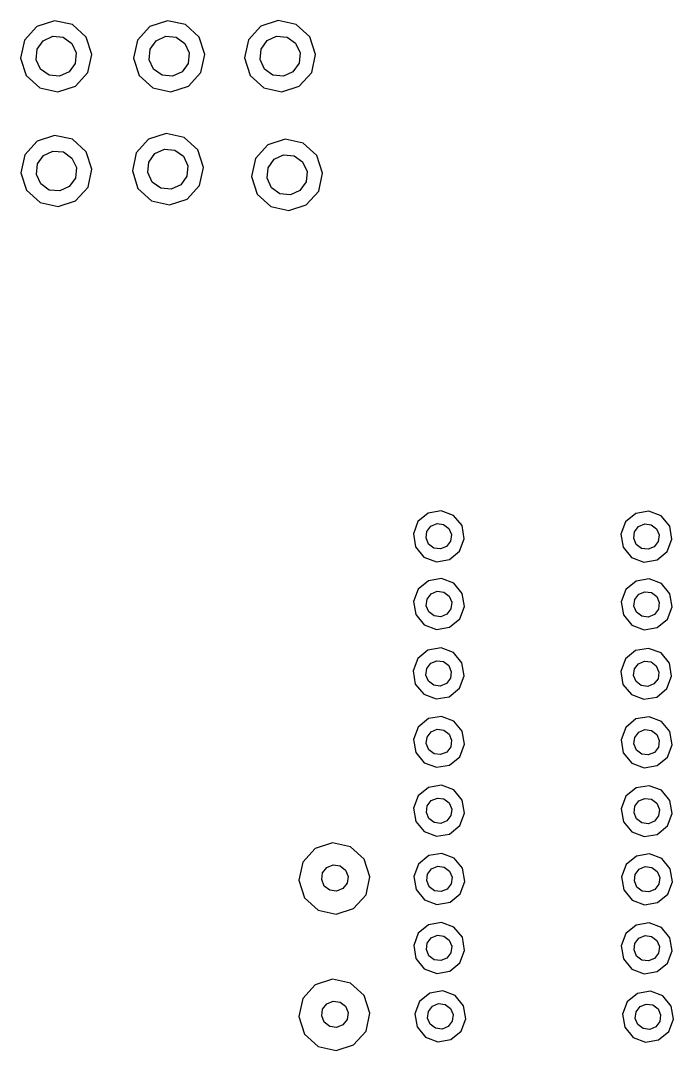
# Model space of a CAD drawing. Extents: x 7 to 220, y 5 to 125.
# Drawn here: x 192.23 to 216.37, y 76.99 to 115.06 of the extents above; entities that cross this region are included whole.
import ezdxf

# ---------------------------------------------------------------- set-up
doc = ezdxf.new("R2010")
doc.units = 0
doc.layers.add('ViasTop', color=7, linetype='CONTINUOUS')

msp = doc.modelspace()

# ---------------------------------------------------------------- linework, layer by layer
at = {"layer": 'ViasTop', "color": 1}
for p, q in [((193.48395, 115.057358), (192.83493, 114.849337)), ((194.15003, 114.913), (193.48395, 115.057358)), ((197.66285, 115.057358), (197.01383, 114.849337)), ((198.32893, 114.913), (197.66285, 115.057358)), ((201.76335, 115.062658), (201.11433, 114.854637)), ((202.42943, 114.9183), (201.76335, 115.062658)), ((192.83493, 114.849337), (192.37688, 114.344677)), ((194.65469, 114.454944), (194.15003, 114.913)), ((197.01383, 114.849337), (196.55578, 114.344677)), ((198.83359, 114.454944), (198.32893, 114.913)), ((201.11433, 114.854637), (200.65628, 114.349977)), ((202.93409, 114.460244), (202.42943, 114.9183)), ((192.37688, 114.344677), (192.23252, 113.678601)), ((192.84496, 114.003613), (193.06977, 114.319904)), ((193.06977, 114.319904), (193.42261, 114.481416)), ((193.42261, 114.481416), (193.80893, 114.444866)), ((193.80893, 114.444866), (194.12522, 114.220057)), ((194.12522, 114.220057), (194.28673, 113.867222)), ((194.86271, 113.805926), (194.65469, 114.454944)), ((196.55578, 114.344677), (196.41142, 113.678601)), ((197.02386, 114.003613), (197.24867, 114.319904)), ((197.24867, 114.319904), (197.60151, 114.481416)), ((197.60151, 114.481416), (197.98783, 114.444866)), ((197.98783, 114.444866), (198.30412, 114.220057)), ((198.30412, 114.220057), (198.46563, 113.867222)), ((199.04161, 113.805926), (198.83359, 114.454944)), ((200.65628, 114.349977), (200.51192, 113.683901)), ((201.12436, 114.008913), (201.34917, 114.325204)), ((201.34917, 114.325204), (201.70201, 114.486716)), ((201.70201, 114.486716), (202.08833, 114.450166)), ((202.08833, 114.450166), (202.40462, 114.225357)), ((202.40462, 114.225357), (202.56613, 113.872522)), ((203.14211, 113.811226), (202.93409, 114.460244)), ((192.80846, 113.617292), (192.84496, 114.003613)), ((194.28673, 113.867222), (194.25023, 113.480901)), ((196.98736, 113.617292), (197.02386, 114.003613)), ((198.46563, 113.867222), (198.42913, 113.480901)), ((201.08786, 113.622592), (201.12436, 114.008913)), ((202.56613, 113.872522), (202.52963, 113.486201)), ((192.23252, 113.678601), (192.44054, 113.029583)), ((192.96997, 113.264457), (192.80846, 113.617292)), ((194.25023, 113.480901), (194.02542, 113.164619)), ((194.71835, 113.13985), (194.86271, 113.805926)), ((196.41142, 113.678601), (196.61944, 113.029583)), ((197.14887, 113.264457), (196.98736, 113.617292)), ((198.42913, 113.480901), (198.20432, 113.164619)), ((198.89725, 113.13985), (199.04161, 113.805926)), ((200.51192, 113.683901), (200.71994, 113.034883)), ((201.24937, 113.269757), (201.08786, 113.622592)), ((202.52963, 113.486201), (202.30482, 113.169919)), ((202.99775, 113.14515), (203.14211, 113.811226)), ((193.28626, 113.039648), (192.96997, 113.264457)), ((194.02542, 113.164619), (193.67258, 113.003108)), ((194.26029, 112.63519), (194.71835, 113.13985)), ((197.46516, 113.039648), (197.14887, 113.264457)), ((198.20432, 113.164619), (197.85148, 113.003108)), ((198.43919, 112.63519), (198.89725, 113.13985)), ((201.56566, 113.044948), (201.24937, 113.269757)), ((202.30482, 113.169919), (201.95198, 113.008408)), ((202.53969, 112.64049), (202.99775, 113.14515)), ((192.44054, 113.029583), (192.9452, 112.571528)), ((193.67258, 113.003108), (193.28626, 113.039648)), ((196.61944, 113.029583), (197.1241, 112.571528)), ((197.85148, 113.003108), (197.46516, 113.039648)), ((200.71994, 113.034883), (201.2246, 112.576828)), ((201.95198, 113.008408), (201.56566, 113.044948)), ((192.9452, 112.571528), (193.61128, 112.42717)), ((193.61128, 112.42717), (194.26029, 112.63519)), ((197.1241, 112.571528), (197.79018, 112.42717)), ((197.79018, 112.42717), (198.43919, 112.63519)), ((201.2246, 112.576828), (201.89068, 112.43247)), ((201.89068, 112.43247), (202.53969, 112.64049)), ((193.49215, 110.817358), (192.84313, 110.609337)), ((194.15823, 110.673), (193.49215, 110.817358)), ((197.61695, 110.883858), (196.96793, 110.675837)), ((198.28303, 110.7395), (197.61695, 110.883858)), ((192.84313, 110.609337), (192.38508, 110.104677)), ((194.66289, 110.214944), (194.15823, 110.673)), ((196.96793, 110.675837), (196.50988, 110.171177)), ((198.78769, 110.281444), (198.28303, 110.7395)), ((201.37313, 110.464937), (200.91508, 109.960277)), ((202.02215, 110.672958), (201.37313, 110.464937)), ((202.68823, 110.5286), (202.02215, 110.672958)), ((203.19289, 110.070544), (202.68823, 110.5286)), ((192.38508, 110.104677), (192.24072, 109.438601)), ((192.85316, 109.763613), (193.07797, 110.079904)), ((193.07797, 110.079904), (193.43081, 110.241416)), ((193.43081, 110.241416), (193.81713, 110.204866)), ((193.81713, 110.204866), (194.13342, 109.980057)), ((194.87091, 109.565926), (194.66289, 110.214944)), ((196.50988, 110.171177), (196.36552, 109.505101)), ((196.97796, 109.830113), (197.20277, 110.146404)), ((197.20277, 110.146404), (197.55561, 110.307916)), ((197.55561, 110.307916), (197.94193, 110.271366)), ((197.94193, 110.271366), (198.25822, 110.046557)), ((198.25822, 110.046557), (198.41973, 109.693722)), ((198.99571, 109.632426), (198.78769, 110.281444)), ((201.60797, 109.935504), (201.96081, 110.097016)), ((201.96081, 110.097016), (202.34713, 110.060466)), ((202.34713, 110.060466), (202.66342, 109.835657)), ((203.40091, 109.421526), (203.19289, 110.070544)), ((192.81666, 109.377292), (192.85316, 109.763613)), ((194.13342, 109.980057), (194.29493, 109.627222)), ((196.94146, 109.443792), (196.97796, 109.830113)), ((198.41973, 109.693722), (198.38323, 109.307401)), ((200.91508, 109.960277), (200.77072, 109.294201)), ((201.38316, 109.619213), (201.60797, 109.935504)), ((202.66342, 109.835657), (202.82493, 109.482822)), ((192.24072, 109.438601), (192.44874, 108.789583)), ((192.97817, 109.024457), (192.81666, 109.377292)), ((194.29493, 109.627222), (194.25843, 109.240901)), ((194.72655, 108.89985), (194.87091, 109.565926)), ((196.36552, 109.505101), (196.57354, 108.856083)), ((197.10297, 109.090957), (196.94146, 109.443792)), ((198.38323, 109.307401), (198.15842, 108.991119)), ((198.85135, 108.96635), (198.99571, 109.632426)), ((200.77072, 109.294201), (200.97874, 108.645183)), ((201.34666, 109.232892), (201.38316, 109.619213)), ((202.82493, 109.482822), (202.78843, 109.096501)), ((203.25655, 108.75545), (203.40091, 109.421526)), ((193.29446, 108.799648), (192.97817, 109.024457)), ((194.03362, 108.924619), (193.68078, 108.763108)), ((194.25843, 109.240901), (194.03362, 108.924619)), ((194.26849, 108.39519), (194.72655, 108.89985)), ((197.41926, 108.866148), (197.10297, 109.090957)), ((198.15842, 108.991119), (197.80558, 108.829608)), ((198.39329, 108.46169), (198.85135, 108.96635)), ((201.50817, 108.880057), (201.34666, 109.232892)), ((202.78843, 109.096501), (202.56362, 108.780219)), ((192.44874, 108.789583), (192.9534, 108.331528)), ((193.68078, 108.763108), (193.29446, 108.799648)), ((196.57354, 108.856083), (197.0782, 108.398028)), ((197.80558, 108.829608), (197.41926, 108.866148)), ((200.97874, 108.645183), (201.4834, 108.187128)), ((201.82446, 108.655248), (201.50817, 108.880057)), ((202.21078, 108.618708), (201.82446, 108.655248)), ((202.56362, 108.780219), (202.21078, 108.618708)), ((202.79849, 108.25079), (203.25655, 108.75545)), ((192.9534, 108.331528), (193.61948, 108.18717)), ((193.61948, 108.18717), (194.26849, 108.39519)), ((197.0782, 108.398028), (197.74428, 108.25367)), ((197.74428, 108.25367), (198.39329, 108.46169)), ((201.4834, 108.187128), (202.14948, 108.04277)), ((202.14948, 108.04277), (202.79849, 108.25079)), ((207.305982, 96.857929), (206.928578, 96.546685)), ((207.788445, 96.938769), (207.305982, 96.857929)), ((208.246692, 96.76755), (207.788445, 96.938769)), ((208.557936, 96.390146), (208.246692, 96.76755)), ((214.984982, 96.844529), (214.607578, 96.533285)), ((215.467445, 96.925369), (214.984982, 96.844529)), ((215.925692, 96.75415), (215.467445, 96.925369)), ((216.236936, 96.376746), (215.925692, 96.75415)), ((206.928578, 96.546685), (206.757358, 96.088438)), ((207.260736, 96.178003), (207.409299, 96.372558)), ((207.409299, 96.372558), (207.635236, 96.466768)), ((207.635236, 96.466768), (207.878007, 96.435388)), ((207.878007, 96.435388), (208.072562, 96.286825)), ((208.638776, 95.907682), (208.557936, 96.390146)), ((214.607578, 96.533285), (214.436358, 96.075038)), ((214.939736, 96.164603), (215.088299, 96.359158)), ((215.088299, 96.359158), (215.314236, 96.453368)), ((215.314236, 96.453368), (215.557007, 96.421988)), ((215.557007, 96.421988), (215.751562, 96.273425)), ((216.317776, 95.894282), (216.236936, 96.376746)), ((206.757358, 96.088438), (206.838198, 95.605975)), ((207.229356, 95.935231), (207.260736, 96.178003)), ((208.072562, 96.286825), (208.166772, 96.060888)), ((208.166772, 96.060888), (208.135392, 95.818116)), ((214.436358, 96.075038), (214.517198, 95.592575)), ((214.908356, 95.921831), (214.939736, 96.164603)), ((215.751562, 96.273425), (215.845772, 96.047488)), ((215.845772, 96.047488), (215.814392, 95.804716)), ((206.838198, 95.605975), (207.149442, 95.228571)), ((207.323566, 95.709295), (207.229356, 95.935231)), ((207.518121, 95.560731), (207.323566, 95.709295)), ((207.986829, 95.623561), (207.760892, 95.529351)), ((208.135392, 95.818116), (207.986829, 95.623561)), ((208.467557, 95.449435), (208.638776, 95.907682)), ((214.517198, 95.592575), (214.828442, 95.215171)), ((215.002566, 95.695895), (214.908356, 95.921831)), ((215.197121, 95.547331), (215.002566, 95.695895)), ((215.665829, 95.610161), (215.439892, 95.515951)), ((215.814392, 95.804716), (215.665829, 95.610161)), ((216.146557, 95.436035), (216.317776, 95.894282)), ((207.149442, 95.228571), (207.607689, 95.057351)), ((207.760892, 95.529351), (207.518121, 95.560731)), ((208.090153, 95.138191), (208.467557, 95.449435)), ((214.828442, 95.215171), (215.286689, 95.043951)), ((215.439892, 95.515951), (215.197121, 95.547331)), ((215.769153, 95.124791), (216.146557, 95.436035)), ((207.607689, 95.057351), (208.090153, 95.138191)), ((215.286689, 95.043951), (215.769153, 95.124791)), ((207.796445, 94.434869), (207.313982, 94.354029)), ((208.254692, 94.26365), (207.796445, 94.434869)), ((215.474445, 94.421469), (214.991982, 94.340629)), ((215.932692, 94.25025), (215.474445, 94.421469)), ((206.936578, 94.042785), (206.765358, 93.584538)), ((207.313982, 94.354029), (206.936578, 94.042785)), ((208.565936, 93.886246), (208.254692, 94.26365)), ((214.991982, 94.340629), (214.614578, 94.029385)), ((216.243936, 93.872846), (215.932692, 94.25025)), ((207.237356, 93.431331), (207.268736, 93.674103)), ((207.268736, 93.674103), (207.417299, 93.868658)), ((207.417299, 93.868658), (207.643236, 93.962868)), ((207.643236, 93.962868), (207.886007, 93.931488)), ((207.886007, 93.931488), (208.080562, 93.782925)), ((208.080562, 93.782925), (208.174772, 93.556988)), ((208.646776, 93.403782), (208.565936, 93.886246)), ((214.614578, 94.029385), (214.443358, 93.571138)), ((214.915356, 93.417931), (214.946736, 93.660703)), ((214.946736, 93.660703), (215.095299, 93.855258)), ((215.095299, 93.855258), (215.321236, 93.949468)), ((215.321236, 93.949468), (215.564007, 93.918088)), ((215.564007, 93.918088), (215.758562, 93.769525)), ((215.758562, 93.769525), (215.852772, 93.543588)), ((216.324776, 93.390382), (216.243936, 93.872846)), ((206.765358, 93.584538), (206.846198, 93.102075)), ((207.331566, 93.205395), (207.237356, 93.431331)), ((208.143392, 93.314216), (207.994829, 93.119661)), ((208.174772, 93.556988), (208.143392, 93.314216)), ((208.475557, 92.945535), (208.646776, 93.403782)), ((214.443358, 93.571138), (214.524198, 93.088675)), ((215.009566, 93.191995), (214.915356, 93.417931)), ((215.821392, 93.300816), (215.672829, 93.106261)), ((215.852772, 93.543588), (215.821392, 93.300816)), ((216.153557, 92.932135), (216.324776, 93.390382)), ((206.846198, 93.102075), (207.157442, 92.724671)), ((207.526121, 93.056831), (207.331566, 93.205395)), ((207.768892, 93.025451), (207.526121, 93.056831)), ((207.994829, 93.119661), (207.768892, 93.025451)), ((208.098153, 92.634291), (208.475557, 92.945535)), ((214.524198, 93.088675), (214.835442, 92.711271)), ((215.204121, 93.043431), (215.009566, 93.191995)), ((215.446892, 93.012051), (215.204121, 93.043431)), ((215.672829, 93.106261), (215.446892, 93.012051)), ((215.776153, 92.620891), (216.153557, 92.932135)), ((207.157442, 92.724671), (207.615689, 92.553451)), ((207.615689, 92.553451), (208.098153, 92.634291)), ((214.835442, 92.711271), (215.293689, 92.540051)), ((215.293689, 92.540051), (215.776153, 92.620891)), ((207.297982, 91.786529), (206.920578, 91.475285)), ((207.780445, 91.867369), (207.297982, 91.786529)), ((208.238692, 91.69615), (207.780445, 91.867369)), ((214.975982, 91.773129), (214.598578, 91.461885)), ((215.458445, 91.853969), (214.975982, 91.773129)), ((215.916692, 91.68275), (215.458445, 91.853969)), ((206.920578, 91.475285), (206.749358, 91.017038)), ((207.401299, 91.301158), (207.627236, 91.395368)), ((207.627236, 91.395368), (207.870007, 91.363988)), ((208.549936, 91.318746), (208.238692, 91.69615)), ((214.598578, 91.461885), (214.427358, 91.003638)), ((215.079299, 91.287758), (215.305236, 91.381968)), ((215.305236, 91.381968), (215.548007, 91.350588)), ((216.227936, 91.305346), (215.916692, 91.68275)), ((206.749358, 91.017038), (206.830198, 90.534575)), ((207.221356, 90.863831), (207.252736, 91.106603)), ((207.252736, 91.106603), (207.401299, 91.301158)), ((207.870007, 91.363988), (208.064562, 91.215425)), ((208.064562, 91.215425), (208.158772, 90.989488)), ((208.630776, 90.836282), (208.549936, 91.318746)), ((214.427358, 91.003638), (214.508198, 90.521175)), ((214.899356, 90.850431), (214.930736, 91.093203)), ((214.930736, 91.093203), (215.079299, 91.287758)), ((215.548007, 91.350588), (215.742562, 91.202025)), ((215.742562, 91.202025), (215.836772, 90.976088)), ((216.308776, 90.822882), (216.227936, 91.305346)), ((207.315566, 90.637895), (207.221356, 90.863831)), ((207.510121, 90.489331), (207.315566, 90.637895)), ((208.127392, 90.746716), (207.978829, 90.552161)), ((208.158772, 90.989488), (208.127392, 90.746716)), ((208.459557, 90.378035), (208.630776, 90.836282)), ((214.993566, 90.624495), (214.899356, 90.850431)), ((215.188121, 90.475931), (214.993566, 90.624495)), ((215.805392, 90.733316), (215.656829, 90.538761)), ((215.836772, 90.976088), (215.805392, 90.733316)), ((216.137557, 90.364635), (216.308776, 90.822882)), ((206.830198, 90.534575), (207.141442, 90.157171)), ((207.752892, 90.457951), (207.510121, 90.489331)), ((207.978829, 90.552161), (207.752892, 90.457951)), ((208.082153, 90.066791), (208.459557, 90.378035)), ((214.508198, 90.521175), (214.819442, 90.143771)), ((215.430892, 90.444551), (215.188121, 90.475931)), ((215.656829, 90.538761), (215.430892, 90.444551)), ((215.760153, 90.053391), (216.137557, 90.364635)), ((207.141442, 90.157171), (207.599689, 89.985951)), ((207.599689, 89.985951), (208.082153, 90.066791)), ((214.819442, 90.143771), (215.277689, 89.972551)), ((215.277689, 89.972551), (215.760153, 90.053391)), ((207.311982, 89.256329), (206.934578, 88.945085)), ((207.794445, 89.337169), (207.311982, 89.256329)), ((208.252692, 89.16595), (207.794445, 89.337169)), ((208.563936, 88.788546), (208.252692, 89.16595)), ((214.989982, 89.242929), (214.612578, 88.931685)), ((215.472445, 89.323769), (214.989982, 89.242929)), ((215.930692, 89.15255), (215.472445, 89.323769)), ((216.241936, 88.775146), (215.930692, 89.15255)), ((206.934578, 88.945085), (206.763358, 88.486838)), ((207.266736, 88.576403), (207.415299, 88.770958)), ((207.415299, 88.770958), (207.641236, 88.865168)), ((207.641236, 88.865168), (207.884007, 88.833788)), ((207.884007, 88.833788), (208.078562, 88.685225)), ((208.644776, 88.306082), (208.563936, 88.788546)), ((214.612578, 88.931685), (214.441358, 88.473438)), ((214.944736, 88.563003), (215.093299, 88.757558)), ((215.093299, 88.757558), (215.319236, 88.851768)), ((215.319236, 88.851768), (215.562007, 88.820388)), ((215.562007, 88.820388), (215.756562, 88.671825)), ((216.322776, 88.292682), (216.241936, 88.775146)), ((206.763358, 88.486838), (206.844198, 88.004375)), ((207.235356, 88.333631), (207.266736, 88.576403)), ((207.329566, 88.107695), (207.235356, 88.333631)), ((208.078562, 88.685225), (208.172772, 88.459288)), ((208.172772, 88.459288), (208.141392, 88.216516)), ((214.441358, 88.473438), (214.522198, 87.990975)), ((214.913356, 88.320231), (214.944736, 88.563003)), ((215.756562, 88.671825), (215.850772, 88.445888)), ((215.850772, 88.445888), (215.819392, 88.203116)), ((206.844198, 88.004375), (207.155442, 87.626971)), ((207.524121, 87.959131), (207.329566, 88.107695)), ((207.766892, 87.927751), (207.524121, 87.959131)), ((207.992829, 88.021961), (207.766892, 87.927751)), ((208.141392, 88.216516), (207.992829, 88.021961)), ((208.473557, 87.847835), (208.644776, 88.306082)), ((214.522198, 87.990975), (214.833442, 87.613571)), ((215.007566, 88.094295), (214.913356, 88.320231)), ((215.202121, 87.945731), (215.007566, 88.094295)), ((215.670829, 88.008561), (215.444892, 87.914351)), ((215.819392, 88.203116), (215.670829, 88.008561)), ((216.151557, 87.834435), (216.322776, 88.292682)), ((207.155442, 87.626971), (207.613689, 87.455751)), ((208.096153, 87.536591), (208.473557, 87.847835)), ((214.833442, 87.613571), (215.291689, 87.442351)), ((215.444892, 87.914351), (215.202121, 87.945731)), ((215.774153, 87.523191), (216.151557, 87.834435)), ((207.613689, 87.455751), (208.096153, 87.536591)), ((215.291689, 87.442351), (215.774153, 87.523191)), ((207.315982, 86.709829), (206.938578, 86.398585)), ((207.798445, 86.790669), (207.315982, 86.709829)), ((208.256692, 86.61945), (207.798445, 86.790669)), ((208.567936, 86.242046), (208.256692, 86.61945)), ((214.993982, 86.696429), (214.616578, 86.385185)), ((215.476445, 86.777269), (214.993982, 86.696429)), ((215.934692, 86.60605), (215.476445, 86.777269)), ((216.245936, 86.228646), (215.934692, 86.60605)), ((206.938578, 86.398585), (206.767358, 85.940338)), ((207.270736, 86.029903), (207.419299, 86.224458)), ((207.419299, 86.224458), (207.645236, 86.318668)), ((207.645236, 86.318668), (207.888007, 86.287288)), ((207.888007, 86.287288), (208.082562, 86.138725)), ((208.082562, 86.138725), (208.176772, 85.912788)), ((208.648776, 85.759582), (208.567936, 86.242046)), ((214.616578, 86.385185), (214.445358, 85.926938)), ((214.948736, 86.016503), (215.097299, 86.211058)), ((215.097299, 86.211058), (215.323236, 86.305268)), ((215.323236, 86.305268), (215.566007, 86.273888)), ((215.566007, 86.273888), (215.760562, 86.125325)), ((215.760562, 86.125325), (215.854772, 85.899388)), ((216.326776, 85.746182), (216.245936, 86.228646)), ((206.767358, 85.940338), (206.848198, 85.457875)), ((207.239356, 85.787131), (207.270736, 86.029903)), ((207.333566, 85.561195), (207.239356, 85.787131)), ((208.145392, 85.670016), (207.996829, 85.475461)), ((208.176772, 85.912788), (208.145392, 85.670016)), ((208.477557, 85.301335), (208.648776, 85.759582)), ((214.445358, 85.926938), (214.526198, 85.444475)), ((214.917356, 85.773731), (214.948736, 86.016503)), ((215.011566, 85.547795), (214.917356, 85.773731)), ((215.854772, 85.899388), (215.823392, 85.656616)), ((216.155557, 85.287935), (216.326776, 85.746182)), ((206.848198, 85.457875), (207.159442, 85.080471)), ((207.528121, 85.412631), (207.333566, 85.561195)), ((207.770892, 85.381251), (207.528121, 85.412631)), ((207.996829, 85.475461), (207.770892, 85.381251)), ((208.100153, 84.990091), (208.477557, 85.301335)), ((214.526198, 85.444475), (214.837442, 85.067071)), ((215.206121, 85.399231), (215.011566, 85.547795)), ((215.448892, 85.367851), (215.206121, 85.399231)), ((215.674829, 85.462061), (215.448892, 85.367851)), ((215.823392, 85.656616), (215.674829, 85.462061)), ((215.778153, 84.976691), (216.155557, 85.287935)), ((207.159442, 85.080471), (207.617689, 84.909251)), ((207.617689, 84.909251), (208.100153, 84.990091)), ((214.837442, 85.067071), (215.295689, 84.895851)), ((215.295689, 84.895851), (215.778153, 84.976691)), ((203.772848, 84.658509), (203.12383, 84.450489)), ((204.438924, 84.514151), (203.772848, 84.658509)), ((203.12383, 84.450489), (202.665774, 83.945829)), ((204.943584, 84.056095), (204.438924, 84.514151)), ((207.328982, 84.189829), (206.951578, 83.878585)), ((207.811445, 84.270669), (207.328982, 84.189829)), ((208.269692, 84.09945), (207.811445, 84.270669)), ((215.006982, 84.176429), (214.629578, 83.865185)), ((215.489445, 84.257269), (215.006982, 84.176429)), ((215.947692, 84.08605), (215.489445, 84.257269)), ((202.665774, 83.945829), (202.521416, 83.279753)), ((203.559713, 83.754575), (203.79493, 83.849945)), ((203.79493, 83.849945), (204.046317, 83.814925)), ((204.046317, 83.814925), (204.246515, 83.658905)), ((205.151604, 83.407077), (204.943584, 84.056095)), ((206.951578, 83.878585), (206.780358, 83.420338)), ((207.432299, 83.704458), (207.658236, 83.798668)), ((207.658236, 83.798668), (207.901007, 83.767288)), ((207.901007, 83.767288), (208.095562, 83.618725)), ((208.580936, 83.722046), (208.269692, 84.09945)), ((214.629578, 83.865185), (214.458358, 83.406938)), ((215.110299, 83.691058), (215.336236, 83.785268)), ((215.336236, 83.785268), (215.579007, 83.753888)), ((216.258936, 83.708646), (215.947692, 84.08605)), ((203.368672, 83.30299), (203.403692, 83.554377)), ((203.403692, 83.554377), (203.559713, 83.754575)), ((204.246515, 83.658905), (204.341885, 83.423688)), ((204.341885, 83.423688), (204.306865, 83.172301)), ((205.007246, 82.741001), (205.151604, 83.407077)), ((206.780358, 83.420338), (206.861198, 82.937875)), ((207.252356, 83.267131), (207.283736, 83.509903)), ((207.283736, 83.509903), (207.432299, 83.704458)), ((208.095562, 83.618725), (208.189772, 83.392788)), ((208.189772, 83.392788), (208.158392, 83.150016)), ((208.661776, 83.239582), (208.580936, 83.722046)), ((214.458358, 83.406938), (214.539198, 82.924475)), ((214.930356, 83.253731), (214.961736, 83.496503)), ((214.961736, 83.496503), (215.110299, 83.691058)), ((215.579007, 83.753888), (215.773562, 83.605325)), ((215.773562, 83.605325), (215.867772, 83.379388)), ((215.867772, 83.379388), (215.836392, 83.136616)), ((216.339776, 83.226182), (216.258936, 83.708646)), ((202.521416, 83.279753), (202.729436, 82.630735)), ((203.464042, 83.067773), (203.368672, 83.30299)), ((203.664241, 82.911752), (203.464042, 83.067773)), ((204.306865, 83.172301), (204.150845, 82.972102)), ((207.346566, 83.041195), (207.252356, 83.267131)), ((207.541121, 82.892631), (207.346566, 83.041195)), ((208.158392, 83.150016), (208.009829, 82.955461)), ((208.490557, 82.781335), (208.661776, 83.239582)), ((215.024566, 83.027795), (214.930356, 83.253731)), ((215.219121, 82.879231), (215.024566, 83.027795)), ((215.836392, 83.136616), (215.687829, 82.942061)), ((216.168557, 82.767935), (216.339776, 83.226182)), ((202.729436, 82.630735), (203.234096, 82.172679)), ((203.915628, 82.876732), (203.664241, 82.911752)), ((204.150845, 82.972102), (203.915628, 82.876732)), ((204.54919, 82.236341), (205.007246, 82.741001)), ((206.861198, 82.937875), (207.172442, 82.560471)), ((207.783892, 82.861251), (207.541121, 82.892631)), ((208.009829, 82.955461), (207.783892, 82.861251)), ((208.113153, 82.470091), (208.490557, 82.781335)), ((214.539198, 82.924475), (214.850442, 82.547071)), ((215.461892, 82.847851), (215.219121, 82.879231)), ((215.687829, 82.942061), (215.461892, 82.847851)), ((215.791153, 82.456691), (216.168557, 82.767935)), ((203.900172, 82.028321), (204.54919, 82.236341)), ((207.172442, 82.560471), (207.630689, 82.389251)), ((207.630689, 82.389251), (208.113153, 82.470091)), ((214.850442, 82.547071), (215.308689, 82.375851)), ((215.308689, 82.375851), (215.791153, 82.456691)), ((203.234096, 82.172679), (203.900172, 82.028321)), ((207.317982, 81.638529), (206.940578, 81.327285)), ((207.800445, 81.719369), (207.317982, 81.638529)), ((208.258692, 81.54815), (207.800445, 81.719369)), ((208.569936, 81.170746), (208.258692, 81.54815)), ((214.995982, 81.625129), (214.618578, 81.313885)), ((215.478445, 81.705969), (214.995982, 81.625129)), ((215.936692, 81.53475), (215.478445, 81.705969)), ((216.247936, 81.157346), (215.936692, 81.53475)), ((206.940578, 81.327285), (206.769358, 80.869038)), ((207.272736, 80.958603), (207.421299, 81.153158)), ((207.421299, 81.153158), (207.647236, 81.247368)), ((207.647236, 81.247368), (207.890007, 81.215988)), ((207.890007, 81.215988), (208.084562, 81.067425)), ((208.650776, 80.688282), (208.569936, 81.170746)), ((214.618578, 81.313885), (214.447358, 80.855638)), ((214.950736, 80.945203), (215.099299, 81.139758)), ((215.099299, 81.139758), (215.325236, 81.233968)), ((215.325236, 81.233968), (215.568007, 81.202588)), ((215.568007, 81.202588), (215.762562, 81.054025)), ((216.328776, 80.674882), (216.247936, 81.157346)), ((206.769358, 80.869038), (206.850198, 80.386575)), ((207.241356, 80.715831), (207.272736, 80.958603)), ((207.335566, 80.489895), (207.241356, 80.715831)), ((208.084562, 81.067425), (208.178772, 80.841488)), ((208.178772, 80.841488), (208.147392, 80.598716)), ((214.447358, 80.855638), (214.528198, 80.373175)), ((214.919356, 80.702431), (214.950736, 80.945203)), ((215.762562, 81.054025), (215.856772, 80.828088)), ((215.856772, 80.828088), (215.825392, 80.585316)), ((206.850198, 80.386575), (207.161442, 80.009171)), ((207.530121, 80.341331), (207.335566, 80.489895)), ((207.772892, 80.309951), (207.530121, 80.341331)), ((207.998829, 80.404161), (207.772892, 80.309951)), ((208.147392, 80.598716), (207.998829, 80.404161)), ((208.479557, 80.230035), (208.650776, 80.688282)), ((214.528198, 80.373175), (214.839442, 79.995771)), ((215.013566, 80.476495), (214.919356, 80.702431)), ((215.208121, 80.327931), (215.013566, 80.476495)), ((215.676829, 80.390761), (215.450892, 80.296551)), ((215.825392, 80.585316), (215.676829, 80.390761)), ((216.157557, 80.216635), (216.328776, 80.674882)), ((207.161442, 80.009171), (207.619689, 79.837951)), ((208.102153, 79.918791), (208.479557, 80.230035)), ((214.839442, 79.995771), (215.297689, 79.824551)), ((215.450892, 80.296551), (215.208121, 80.327931)), ((215.780153, 79.905391), (216.157557, 80.216635)), ((203.772848, 79.620509), (203.12383, 79.412489)), ((204.438924, 79.476151), (203.772848, 79.620509)), ((207.619689, 79.837951), (208.102153, 79.918791)), ((215.297689, 79.824551), (215.780153, 79.905391)), ((203.12383, 79.412489), (202.665774, 78.907829)), ((204.943584, 79.018095), (204.438924, 79.476151)), ((207.845445, 79.190969), (207.362982, 79.110129)), ((208.303692, 79.01975), (207.845445, 79.190969)), ((202.665774, 78.907829), (202.521416, 78.241753)), ((203.559713, 78.716575), (203.79493, 78.811945)), ((203.79493, 78.811945), (204.046317, 78.776925)), ((205.151604, 78.369077), (204.943584, 79.018095)), ((207.362982, 79.110129), (206.985578, 78.798885)), ((208.614936, 78.642346), (208.303692, 79.01975)), ((215.041982, 79.096729), (214.664578, 78.785485)), ((215.524445, 79.177569), (215.041982, 79.096729)), ((215.982692, 79.00635), (215.524445, 79.177569)), ((216.293936, 78.628946), (215.982692, 79.00635)), ((203.368672, 78.26499), (203.403692, 78.516377)), ((203.403692, 78.516377), (203.559713, 78.716575)), ((204.046317, 78.776925), (204.246515, 78.620905)), ((204.246515, 78.620905), (204.341885, 78.385688)), ((206.985578, 78.798885), (206.814358, 78.340638)), ((207.286356, 78.187431), (207.317736, 78.430203)), ((207.317736, 78.430203), (207.466299, 78.624758)), ((207.466299, 78.624758), (207.692236, 78.718968)), ((207.692236, 78.718968), (207.935007, 78.687588)), ((207.935007, 78.687588), (208.129562, 78.539025)), ((208.129562, 78.539025), (208.223772, 78.313088)), ((208.695776, 78.159882), (208.614936, 78.642346)), ((214.664578, 78.785485), (214.493358, 78.327238)), ((214.996736, 78.416803), (215.145299, 78.611358)), ((215.145299, 78.611358), (215.371236, 78.705568)), ((215.371236, 78.705568), (215.614007, 78.674188)), ((215.614007, 78.674188), (215.808562, 78.525625)), ((215.808562, 78.525625), (215.902772, 78.299688)), ((216.374776, 78.146482), (216.293936, 78.628946)), ((202.521416, 78.241753), (202.729436, 77.592735)), ((203.464042, 78.029773), (203.368672, 78.26499)), ((204.306865, 78.134301), (204.150845, 77.934102)), ((204.341885, 78.385688), (204.306865, 78.134301)), ((205.007246, 77.703001), (205.151604, 78.369077)), ((206.814358, 78.340638), (206.895198, 77.858175)), ((207.380566, 77.961495), (207.286356, 78.187431)), ((208.192392, 78.070316), (208.043829, 77.875761)), ((208.223772, 78.313088), (208.192392, 78.070316)), ((208.524557, 77.701635), (208.695776, 78.159882)), ((214.493358, 78.327238), (214.574198, 77.844775)), ((214.965356, 78.174031), (214.996736, 78.416803)), ((215.059566, 77.948095), (214.965356, 78.174031)), ((215.871392, 78.056916), (215.722829, 77.862361)), ((215.902772, 78.299688), (215.871392, 78.056916)), ((216.203557, 77.688235), (216.374776, 78.146482)), ((203.664241, 77.873752), (203.464042, 78.029773)), ((203.915628, 77.838732), (203.664241, 77.873752)), ((204.150845, 77.934102), (203.915628, 77.838732)), ((204.54919, 77.198341), (205.007246, 77.703001)), ((206.895198, 77.858175), (207.206442, 77.480771)), ((207.575121, 77.812931), (207.380566, 77.961495)), ((207.817892, 77.781551), (207.575121, 77.812931)), ((208.043829, 77.875761), (207.817892, 77.781551)), ((208.147153, 77.390391), (208.524557, 77.701635)), ((214.574198, 77.844775), (214.885442, 77.467371)), ((215.254121, 77.799531), (215.059566, 77.948095)), ((215.496892, 77.768151), (215.254121, 77.799531)), ((215.722829, 77.862361), (215.496892, 77.768151)), ((215.826153, 77.376991), (216.203557, 77.688235)), ((202.729436, 77.592735), (203.234096, 77.134679)), ((207.206442, 77.480771), (207.664689, 77.309551)), ((207.664689, 77.309551), (208.147153, 77.390391)), ((214.885442, 77.467371), (215.343689, 77.296151)), ((215.343689, 77.296151), (215.826153, 77.376991)), ((203.234096, 77.134679), (203.900172, 76.990321)), ((203.900172, 76.990321), (204.54919, 77.198341))]:
    msp.add_line(p, q, dxfattribs=at)

doc.saveas('drawing.dxf')
